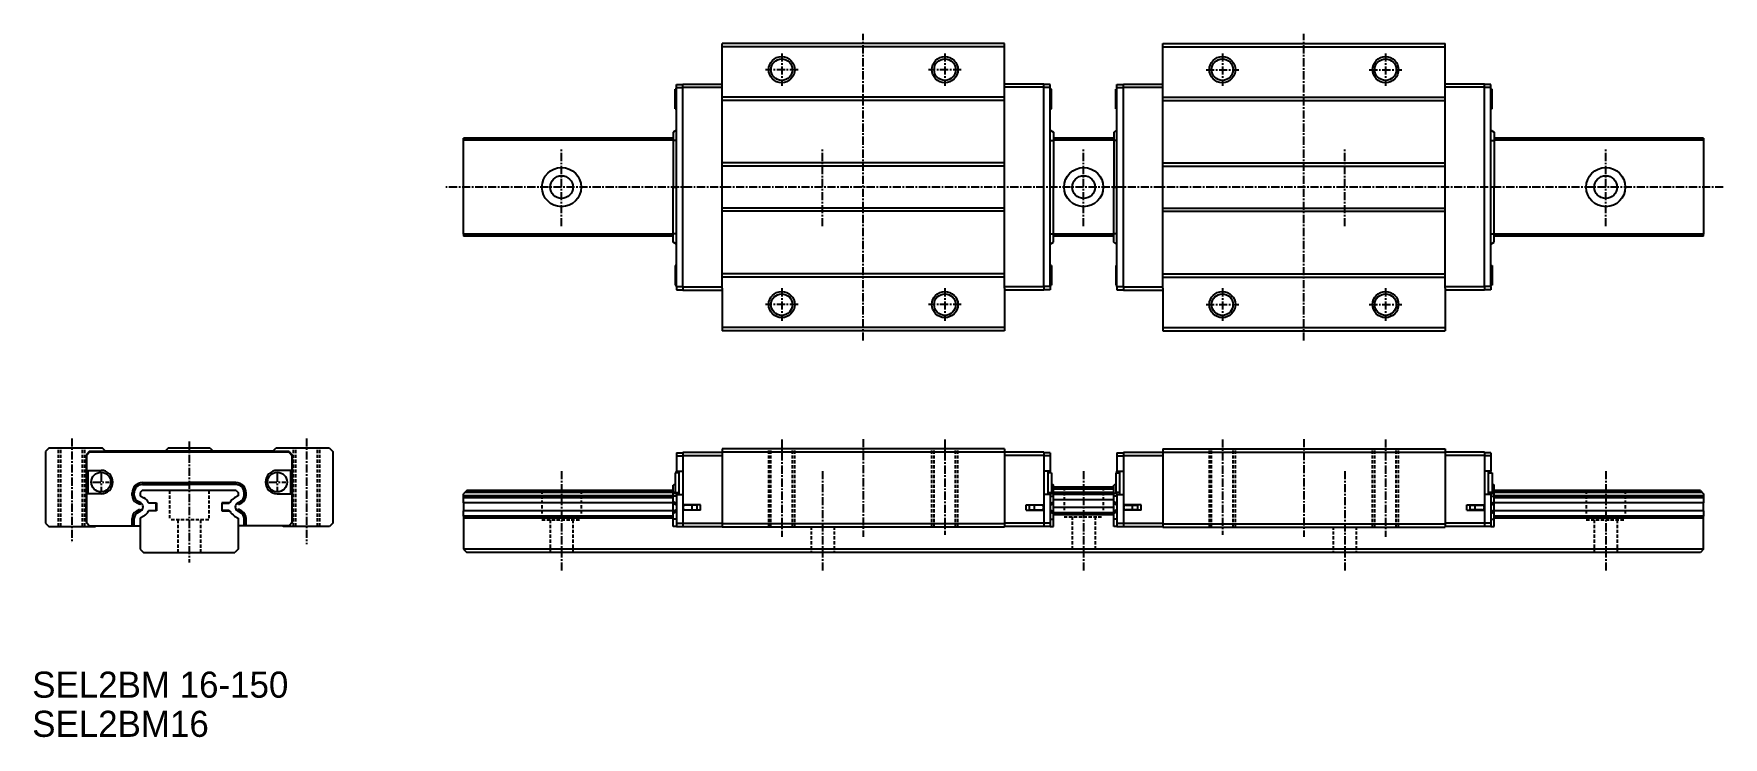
# Model space of a CAD drawing. Extents: x -14 to 245, y 1 to 109.
import ezdxf

# ---------------------------------------------------------------- set-up
doc = ezdxf.new("R2010")
doc.units = 0
doc.linetypes.add('CENTER', pattern=[2, 1.25, -0.25, 0.25, -0.25])
doc.linetypes.add('DASHED', pattern=[0.75, 0.5, -0.25])
doc.layers.get('0').update_dxf_attribs({"linetype": 'CONTINUOUS'})
doc.layers.add('CENTER', color=1, linetype='CENTER')

msp = doc.modelspace()

# ---------------------------------------------------------------- linework, layer by layer
at = {"color": 7, "linetype": 'CONTINUOUS'}
for p, q in [((91.59, 101), (91.59, 107.5)), ((134.89, 107.5), (91.59, 107.5)), ((134.89, 107), (91.59, 107)), ((134.89, 101), (134.89, 107.5)), ((159.11, 107.5), (202.41, 107.5)), ((159.11, 101), (159.11, 107.5)), ((159.11, 107), (202.41, 107)), ((202.41, 101), (202.41, 107.5)), ((84.59, 101.25), (85.59, 101.25)), ((84.59, 100.75), (84.59, 101.25)), ((85.59, 101.3), (91.59, 101.3)), ((85.59, 100.8), (85.59, 101.3)), ((91.59, 70), (91.59, 101)), ((140.89, 101.3), (134.89, 101.3)), ((134.89, 70), (134.89, 101)), ((140.89, 100.8), (140.89, 101.3)), ((141.89, 101.25), (140.89, 101.25)), ((141.89, 100.75), (141.89, 101.25)), ((152.11, 100.75), (152.11, 101.25)), ((152.11, 101.25), (153.11, 101.25)), ((153.11, 101.3), (159.11, 101.3)), ((153.11, 100.8), (153.11, 101.3)), ((159.11, 70), (159.11, 101)), ((208.41, 101.3), (202.41, 101.3)), ((202.41, 70), (202.41, 101)), ((208.41, 100.8), (208.41, 101.3)), ((209.41, 101.25), (208.41, 101.25)), ((209.41, 100.75), (209.41, 101.25)), ((84.39, 97.5), (84.39, 100.5)), ((84.59, 100.5), (84.39, 100.5)), ((84.59, 70.25), (84.59, 100.75)), ((84.59, 100.75), (85.59, 100.75)), ((85.59, 70.2), (85.59, 100.8)), ((85.59, 100.8), (91.59, 100.8)), ((134.89, 99.3), (91.59, 99.3)), ((134.89, 98.8), (91.59, 98.8)), ((140.89, 100.8), (134.89, 100.8)), ((140.89, 70.2), (140.89, 100.8)), ((141.89, 100.75), (140.89, 100.75)), ((141.89, 70.25), (141.89, 100.75)), ((142.09, 100.5), (141.89, 100.5)), ((142.09, 97.5), (142.09, 100.5)), ((151.91, 97.5), (151.91, 100.5)), ((151.91, 100.5), (152.11, 100.5)), ((152.11, 70.25), (152.11, 100.75)), ((152.11, 100.75), (153.11, 100.75)), ((153.11, 70.2), (153.11, 100.8)), ((153.11, 100.8), (159.11, 100.8)), ((159.11, 99.3), (202.41, 99.3)), ((159.11, 98.8), (202.41, 98.8)), ((208.41, 100.8), (202.41, 100.8)), ((208.41, 70.2), (208.41, 100.8)), ((209.41, 100.75), (208.41, 100.75)), ((209.41, 70.25), (209.41, 100.75)), ((209.41, 100.5), (209.61, 100.5)), ((209.61, 97.5), (209.61, 100.5)), ((84.39, 97.5), (84.59, 97.5)), ((141.89, 97.5), (142.09, 97.5)), ((152.11, 97.5), (151.91, 97.5)), ((209.61, 97.5), (209.41, 97.5)), ((84.59, 94.23), (84.09, 93.93)), ((84.09, 93.93), (84.09, 92.63)), ((141.89, 94.23), (142.39, 93.93)), ((142.39, 93.93), (142.39, 92.63)), ((152.11, 94.23), (151.61, 93.93)), ((151.61, 93.93), (151.61, 92.63)), ((209.41, 94.23), (209.91, 93.93)), ((209.91, 93.93), (209.91, 92.63)), ((52, 92.7), (52, 93)), ((84.09, 93), (52, 93)), ((52, 78.3), (52, 92.7)), ((84.09, 92.7), (52, 92.7)), ((84.09, 92.63), (84.09, 85.5)), ((84.59, 92.63), (84.09, 92.63)), ((141.89, 92.63), (142.39, 92.63)), ((151.61, 93), (142.39, 93)), ((151.61, 92.7), (142.39, 92.7)), ((142.39, 92.63), (142.39, 85.5)), ((151.61, 92.63), (151.61, 85.5)), ((152.11, 92.63), (151.61, 92.63)), ((209.41, 92.63), (209.91, 92.63)), ((242, 93), (209.91, 93)), ((242, 92.7), (209.91, 92.7)), ((209.91, 92.63), (209.91, 85.5)), ((242, 93), (242, 92.7)), ((242, 92.7), (242, 78.3)), ((134.89, 89.2), (91.59, 89.2)), ((134.89, 88.7), (91.59, 88.7)), ((159.11, 89.2), (202.41, 89.2)), ((159.11, 88.7), (202.41, 88.7)), ((84.09, 78.37), (84.09, 85.5)), ((84.09, 85.5), (84.59, 85.5)), ((142.39, 85.5), (141.89, 85.5)), ((142.39, 78.37), (142.39, 85.5)), ((151.61, 78.37), (151.61, 85.5)), ((151.61, 85.5), (152.11, 85.5)), ((209.91, 85.5), (209.41, 85.5)), ((209.91, 78.37), (209.91, 85.5)), ((134.89, 82.3), (91.59, 82.3)), ((134.89, 81.8), (91.59, 81.8)), ((159.11, 82.3), (202.41, 82.3)), ((159.11, 81.8), (202.41, 81.8)), ((52, 78.3), (52, 78)), ((84.09, 78.3), (52, 78.3)), ((84.09, 78), (52, 78)), ((84.09, 77.07), (84.09, 78.37)), ((84.59, 78.37), (84.09, 78.37)), ((141.89, 78.37), (142.39, 78.37)), ((142.39, 77.07), (142.39, 78.37)), ((151.61, 78.3), (142.39, 78.3)), ((151.61, 78), (142.39, 78)), ((151.61, 77.07), (151.61, 78.37)), ((152.11, 78.37), (151.61, 78.37)), ((209.41, 78.37), (209.91, 78.37)), ((209.91, 77.07), (209.91, 78.37)), ((242, 78.3), (209.91, 78.3)), ((242, 78), (209.91, 78)), ((242, 78), (242, 78.3)), ((84.59, 76.77), (84.09, 77.07)), ((141.89, 76.77), (142.39, 77.07)), ((152.11, 76.77), (151.61, 77.07)), ((209.41, 76.77), (209.91, 77.07)), ((84.39, 73.5), (84.39, 70.5)), ((84.59, 73.5), (84.39, 73.5)), ((142.09, 73.5), (141.89, 73.5)), ((142.09, 73.5), (142.09, 70.5)), ((151.91, 73.5), (151.91, 70.5)), ((151.91, 73.5), (152.11, 73.5)), ((209.41, 73.5), (209.61, 73.5)), ((209.61, 73.5), (209.61, 70.5)), ((84.39, 70.5), (84.59, 70.5)), ((84.59, 70.25), (84.59, 69.75)), ((84.59, 70.25), (85.59, 70.25)), ((85.59, 70.2), (85.59, 69.7)), ((85.59, 70.2), (91.59, 70.2)), ((134.89, 72.2), (91.59, 72.2)), ((134.89, 71.7), (91.59, 71.7)), ((91.59, 70), (91.59, 63.5)), ((140.89, 70.2), (134.89, 70.2)), ((134.89, 70), (134.89, 63.5)), ((141.89, 70.25), (140.89, 70.25)), ((140.89, 70.2), (140.89, 69.7)), ((141.89, 70.5), (142.09, 70.5)), ((141.89, 70.25), (141.89, 69.75)), ((152.11, 70.5), (151.91, 70.5)), ((152.11, 70.25), (152.11, 69.75)), ((152.11, 70.25), (153.11, 70.25)), ((153.11, 70.2), (159.11, 70.2)), ((153.11, 70.2), (153.11, 69.7)), ((159.11, 72.2), (202.41, 72.2)), ((159.11, 71.7), (202.41, 71.7)), ((159.11, 70), (159.11, 63.5)), ((208.41, 70.2), (202.41, 70.2)), ((202.41, 70), (202.41, 63.5)), ((209.41, 70.25), (208.41, 70.25)), ((208.41, 70.2), (208.41, 69.7)), ((209.61, 70.5), (209.41, 70.5)), ((209.41, 70.25), (209.41, 69.75)), ((84.59, 69.75), (85.59, 69.75)), ((85.59, 69.7), (91.59, 69.7)), ((140.89, 69.7), (134.89, 69.7)), ((141.89, 69.75), (140.89, 69.75)), ((152.11, 69.75), (153.11, 69.75)), ((153.11, 69.7), (159.11, 69.7)), ((208.41, 69.7), (202.41, 69.7)), ((209.41, 69.75), (208.41, 69.75)), ((134.89, 64), (91.59, 64)), ((134.89, 63.5), (91.59, 63.5)), ((159.11, 64), (202.41, 64)), ((159.11, 63.5), (202.41, 63.5)), ((-11.56, 45.5), (-12.06, 45)), ((-12.06, 45), (-12.06, 34)), ((-3.36, 45.5), (-11.56, 45.5)), ((-5.36, 45), (-5.86, 44.5)), ((-5.86, 44.5), (-5.86, 36.9)), ((-5.31, 44.9), (-5.81, 44.4)), ((-5.81, 44.4), (-5.81, 42.1)), ((25.24, 45), (-5.36, 45)), ((25.19, 44.9), (-5.31, 44.9)), ((-2.86, 45.05), (-3.36, 45.5)), ((22.74, 45.05), (-2.86, 45.05)), ((6.74, 45.5), (6.24, 45.05)), ((13.14, 45.5), (6.74, 45.5)), ((13.14, 45.5), (13.64, 45.05)), ((22.74, 45.05), (23.24, 45.5)), ((31.44, 45.5), (23.24, 45.5)), ((25.19, 44.9), (25.69, 44.4)), ((25.24, 45), (25.74, 44.5)), ((25.69, 44.4), (25.69, 42.1)), ((25.74, 44.5), (25.74, 36.9)), ((31.44, 45.5), (31.94, 45)), ((31.94, 45), (31.94, 34)), ((84.59, 44.8), (85.59, 44.8)), ((84.59, 44.8), (84.59, 44.3)), ((84.59, 44.3), (84.59, 42)), ((84.59, 44.3), (85.59, 44.3)), ((85.59, 44.9), (91.59, 44.9)), ((85.59, 44.9), (85.59, 44.4)), ((85.59, 44.4), (85.59, 36.8)), ((85.59, 44.4), (91.59, 44.4)), ((134.89, 45.4), (91.59, 45.4)), ((91.59, 45.4), (91.59, 44.9)), ((91.59, 44.9), (91.59, 33.9)), ((134.89, 44.9), (91.59, 44.9)), ((134.89, 45.4), (134.89, 44.9)), ((134.89, 44.9), (134.89, 33.9)), ((140.89, 44.9), (134.89, 44.9)), ((140.89, 44.4), (134.89, 44.4)), ((140.89, 44.9), (140.89, 44.4)), ((141.89, 44.8), (140.89, 44.8)), ((140.89, 44.4), (140.89, 36.8)), ((141.89, 44.3), (140.89, 44.3)), ((141.89, 44.8), (141.89, 44.3)), ((141.89, 44.3), (141.89, 42)), ((152.11, 44.8), (153.11, 44.8)), ((152.11, 44.8), (152.11, 44.3)), ((152.11, 44.3), (152.11, 42)), ((152.11, 44.3), (153.11, 44.3)), ((153.11, 44.9), (159.11, 44.9)), ((153.11, 44.9), (153.11, 44.4)), ((153.11, 44.4), (159.11, 44.4)), ((153.11, 44.4), (153.11, 36.8)), ((159.11, 45.4), (202.41, 45.4)), ((159.11, 45.4), (159.11, 44.9)), ((159.11, 44.9), (202.41, 44.9)), ((159.11, 44.9), (159.11, 33.9)), ((202.41, 45.4), (202.41, 44.9)), ((202.41, 44.9), (202.41, 33.9)), ((208.41, 44.9), (202.41, 44.9)), ((208.41, 44.4), (202.41, 44.4)), ((208.41, 44.9), (208.41, 44.4)), ((209.41, 44.8), (208.41, 44.8)), ((208.41, 44.4), (208.41, 36.8)), ((209.41, 44.3), (208.41, 44.3)), ((209.41, 44.8), (209.41, 44.3)), ((209.41, 44.3), (209.41, 42)), ((-5.81, 42.1), (-3.56, 42.1)), ((-5.61, 42.1), (-5.61, 38.5)), ((25.69, 42.1), (23.44, 42.1)), ((25.49, 42.1), (25.49, 38.5)), ((84.39, 41.7), (84.39, 38.7)), ((84.99, 41.7), (84.39, 41.7)), ((84.59, 42), (85.59, 42)), ((84.59, 41.7), (84.59, 42)), ((84.99, 42), (84.99, 38.4)), ((141.89, 42), (140.89, 42)), ((141.49, 42), (141.49, 38.4)), ((142.09, 41.7), (141.49, 41.7)), ((141.89, 41.7), (141.89, 42)), ((142.09, 41.7), (142.09, 38.7)), ((151.91, 41.7), (151.91, 38.7)), ((151.91, 41.7), (152.51, 41.7)), ((152.11, 42), (153.11, 42)), ((152.11, 41.7), (152.11, 42)), ((152.51, 42), (152.51, 38.4)), ((209.41, 42), (208.41, 42)), ((209.01, 42), (209.01, 38.4)), ((209.01, 41.7), (209.61, 41.7)), ((209.41, 41.7), (209.41, 42)), ((209.61, 41.7), (209.61, 38.7)), ((2.74, 39), (2.44, 38.7)), ((17.14, 39), (2.74, 39)), ((2.81, 40.23), (9.94, 40.23)), ((2.81, 40.23), (2.81, 39.93)), ((2.81, 39.93), (9.94, 39.93)), ((17.07, 40.23), (9.94, 40.23)), ((9.94, 39.93), (9.94, 40.23)), ((17.07, 39.93), (9.94, 39.93)), ((17.07, 40.23), (17.07, 39.93)), ((17.14, 39), (17.44, 38.7)), ((52.5, 39), (52, 38.5)), ((84.09, 39), (52.5, 39)), ((84.39, 40.01), (84.09, 39.83)), ((84.09, 38.53), (84.09, 39.83)), ((142.09, 40.01), (142.39, 39.83)), ((142.39, 38.53), (142.39, 39.83)), ((151.61, 39.5), (142.39, 39.5)), ((151.61, 39.2), (142.39, 39.2)), ((151.91, 40.01), (151.61, 39.83)), ((151.61, 38.53), (151.61, 39.83)), ((209.61, 40.01), (209.91, 39.83)), ((241.5, 39), (209.61, 39)), ((209.91, 38.53), (209.91, 39.83)), ((241.5, 39), (242, 38.5)), ((-5.86, 36.1), (-5.86, 36.9)), ((-5.86, 36.9), (-5.81, 36.9)), ((-5.81, 38.5), (-5.81, 34.1)), ((-3.56, 38.5), (-5.81, 38.5)), ((1.21, 38.63), (1.51, 38.63)), ((1.21, 38.26), (1.21, 38.63)), ((1.21, 38.26), (1.51, 38.26)), ((1.51, 38.26), (1.51, 38.63)), ((1.86, 37.14), (2.01, 37.4)), ((2.37, 36.85), (1.86, 37.14)), ((2.52, 37.11), (2.01, 37.4)), ((2.37, 36.85), (2.52, 37.11)), ((2.44, 38.7), (2.44, 38.22)), ((2.44, 38.22), (3, 37.9)), ((3.72, 37.1), (4.94, 37.1)), ((3.82, 37.05), (3.8, 37.1)), ((4.89, 37.05), (3.82, 37.05)), ((4.89, 35.95), (4.89, 37.05)), ((4.94, 37.1), (4.94, 35.9)), ((16.16, 37.1), (14.94, 37.1)), ((14.94, 37.1), (14.94, 35.9)), ((14.99, 35.95), (14.99, 37.05)), ((14.99, 37.05), (16.06, 37.05)), ((16.06, 37.05), (16.08, 37.1)), ((17.44, 38.22), (16.88, 37.9)), ((17.36, 37.11), (17.87, 37.4)), ((17.51, 36.85), (17.36, 37.11)), ((17.44, 38.7), (17.44, 38.22)), ((17.51, 36.85), (18.02, 37.14)), ((18.02, 37.14), (17.87, 37.4)), ((18.37, 38.26), (18.37, 38.63)), ((18.67, 38.63), (18.37, 38.63)), ((18.67, 38.26), (18.37, 38.26)), ((18.67, 38.26), (18.67, 38.63)), ((23.44, 38.5), (25.69, 38.5)), ((25.69, 38.5), (25.69, 34.1)), ((25.74, 36.9), (25.69, 36.9)), ((25.74, 36.1), (25.74, 36.9)), ((52, 37.1), (52, 38.5)), ((52, 38.22), (52, 37.9)), ((84.09, 38.22), (52, 38.22)), ((84.09, 37.9), (52, 37.9)), ((52, 37.1), (52, 35.9)), ((84.09, 37.1), (52, 37.1)), ((84.39, 38.7), (52.2, 38.7)), ((84.59, 38.53), (84.09, 38.53)), ((84.09, 38.16), (84.09, 38.53)), ((84.09, 37.3), (84.09, 38.16)), ((84.59, 38.16), (84.09, 38.16)), ((84.59, 37.04), (84.09, 37.3)), ((84.09, 37.01), (84.09, 37.3)), ((84.59, 36.75), (84.09, 37.01)), ((84.09, 35.79), (84.09, 37.01)), ((84.39, 38.7), (84.99, 38.7)), ((84.59, 38.4), (84.59, 38.7)), ((84.59, 38.4), (84.59, 34)), ((84.59, 38.4), (85.59, 38.4)), ((88.29, 36.8), (85.59, 36.8)), ((85.59, 36.8), (85.59, 36)), ((86.99, 36.75), (85.94, 36.75)), ((86.99, 36.75), (85.94, 36.75)), ((86.39, 36.75), (86.39, 36.8)), ((86.85, 36.75), (86.85, 36.8)), ((86.99, 36.4), (86.99, 36.75)), ((87.79, 36.75), (86.99, 36.75)), ((87.79, 36.75), (86.99, 36.75)), ((86.99, 36.4), (86.99, 36.75)), ((86.99, 36.05), (86.99, 36.4)), ((86.99, 36.05), (86.99, 36.4)), ((87.79, 36.4), (87.79, 36.75)), ((87.79, 36.4), (87.79, 36.75)), ((87.79, 36.05), (87.79, 36.4)), ((87.79, 36.05), (87.79, 36.4)), ((88.29, 36), (88.29, 36.8)), ((138.19, 36.8), (140.89, 36.8)), ((138.19, 36), (138.19, 36.8)), ((138.69, 36.4), (138.69, 36.75)), ((139.49, 36.75), (138.69, 36.75)), ((138.69, 36.05), (138.69, 36.4)), ((140.54, 36.75), (139.49, 36.75)), ((139.49, 36.4), (139.49, 36.75)), ((139.49, 36.05), (139.49, 36.4)), ((139.63, 36.75), (139.63, 36.8)), ((140.09, 36.75), (140.09, 36.8)), ((141.89, 38.4), (140.89, 38.4)), ((140.89, 36.8), (140.89, 36)), ((141.49, 38.7), (142.09, 38.7)), ((141.89, 38.4), (141.89, 38.7)), ((141.89, 38.53), (142.39, 38.53)), ((141.89, 38.4), (141.89, 34)), ((141.89, 38.16), (142.39, 38.16)), ((141.89, 37.04), (142.39, 37.3)), ((141.89, 36.75), (142.39, 37.01)), ((151.61, 38.72), (142.39, 38.72)), ((142.39, 38.16), (142.39, 38.53)), ((151.61, 38.4), (142.39, 38.4)), ((142.39, 37.3), (142.39, 38.16)), ((151.61, 37.6), (142.39, 37.6)), ((142.39, 37.01), (142.39, 37.3)), ((142.39, 35.79), (142.39, 37.01)), ((151.61, 36.4), (142.39, 36.4)), ((152.11, 38.53), (151.61, 38.53)), ((151.61, 38.16), (151.61, 38.53)), ((151.61, 37.3), (151.61, 38.16)), ((152.11, 38.16), (151.61, 38.16)), ((152.11, 37.04), (151.61, 37.3)), ((151.61, 37.01), (151.61, 37.3)), ((151.61, 35.79), (151.61, 37.01)), ((152.11, 36.75), (151.61, 37.01)), ((152.51, 38.7), (151.91, 38.7)), ((152.11, 38.4), (152.11, 38.7)), ((152.11, 38.4), (152.11, 34)), ((152.11, 38.4), (153.11, 38.4)), ((153.11, 36.8), (153.11, 36)), ((155.81, 36.8), (153.11, 36.8)), ((153.46, 36.75), (154.51, 36.75)), ((153.91, 36.75), (153.91, 36.8)), ((154.37, 36.75), (154.37, 36.8)), ((154.51, 36.4), (154.51, 36.75)), ((154.51, 36.75), (155.31, 36.75)), ((154.51, 36.05), (154.51, 36.4)), ((155.31, 36.4), (155.31, 36.75)), ((155.31, 36.05), (155.31, 36.4)), ((155.81, 36), (155.81, 36.8)), ((205.71, 36), (205.71, 36.8)), ((205.71, 36.8), (208.41, 36.8)), ((206.21, 36.4), (206.21, 36.75)), ((206.21, 36.4), (206.21, 36.75)), ((206.21, 36.75), (207.01, 36.75)), ((206.21, 36.75), (207.01, 36.75)), ((206.21, 36.05), (206.21, 36.4)), ((206.21, 36.05), (206.21, 36.4)), ((207.01, 36.75), (208.06, 36.75)), ((207.01, 36.75), (208.06, 36.75)), ((207.01, 36.4), (207.01, 36.75)), ((207.01, 36.4), (207.01, 36.75)), ((207.01, 36.05), (207.01, 36.4)), ((207.01, 36.05), (207.01, 36.4)), ((207.15, 36.75), (207.15, 36.8)), ((207.61, 36.75), (207.61, 36.8)), ((209.41, 38.4), (208.41, 38.4)), ((208.41, 36.8), (208.41, 36)), ((209.61, 38.7), (209.01, 38.7)), ((209.41, 38.4), (209.41, 38.7)), ((209.41, 38.53), (209.91, 38.53)), ((209.41, 38.4), (209.41, 34)), ((209.41, 38.16), (209.91, 38.16)), ((209.41, 37.04), (209.91, 37.3)), ((209.41, 36.75), (209.91, 37.01)), ((241.8, 38.7), (209.91, 38.7)), ((209.91, 38.16), (209.91, 38.53)), ((242, 38.22), (209.91, 38.22)), ((209.91, 37.3), (209.91, 38.16)), ((242, 37.9), (209.91, 37.9)), ((209.91, 37.01), (209.91, 37.3)), ((242, 37.1), (209.91, 37.1)), ((209.91, 35.79), (209.91, 37.01)), ((242, 38.5), (242, 37.1)), ((242, 37.9), (242, 38.22)), ((242, 35.9), (242, 37.1)), ((-12.06, 34), (-11.56, 33.5)), ((-5.86, 36.1), (-5.81, 36.1)), ((-5.86, 36.1), (-5.86, 34.1)), ((-5.86, 34.1), (-5.36, 33.6)), ((-5.81, 34.1), (-5.31, 33.6)), ((1.21, 33.6), (1.21, 34.74)), ((1.21, 34.74), (1.51, 34.74)), ((1.51, 33.6), (1.51, 34.74)), ((1.86, 35.86), (2.37, 36.15)), ((1.86, 35.86), (2.01, 35.6)), ((2.01, 35.6), (2.52, 35.89)), ((2.37, 36.15), (2.52, 35.89)), ((3, 35.1), (2.44, 34.78)), ((2.44, 34.78), (2.44, 30)), ((4.94, 35.9), (3.72, 35.9)), ((3.8, 35.9), (3.82, 35.95)), ((3.82, 35.95), (4.89, 35.95)), ((14.94, 35.9), (16.16, 35.9)), ((16.06, 35.95), (14.99, 35.95)), ((16.08, 35.9), (16.06, 35.95)), ((16.88, 35.1), (17.44, 34.78)), ((17.51, 36.15), (17.36, 35.89)), ((17.87, 35.6), (17.36, 35.89)), ((17.44, 34.78), (17.44, 30)), ((18.02, 35.86), (17.51, 36.15)), ((18.02, 35.86), (17.87, 35.6)), ((18.37, 33.6), (18.37, 34.74)), ((18.67, 34.74), (18.37, 34.74)), ((18.67, 33.6), (18.67, 34.74)), ((25.69, 34.1), (25.19, 33.6)), ((25.74, 34.1), (25.24, 33.6)), ((25.74, 36.1), (25.69, 36.1)), ((25.74, 36.1), (25.74, 34.1)), ((31.94, 34), (31.44, 33.5)), ((52, 35.1), (52, 35.9)), ((84.09, 35.9), (52, 35.9)), ((52, 35.1), (52, 34.78)), ((84.09, 35.1), (52, 35.1)), ((52, 34.78), (52, 30)), ((84.09, 34.78), (52, 34.78)), ((84.59, 36.05), (84.09, 35.79)), ((84.09, 35.5), (84.09, 35.79)), ((84.59, 35.76), (84.09, 35.5)), ((84.09, 34.64), (84.09, 35.5)), ((84.59, 34.64), (84.09, 34.64)), ((84.09, 33.5), (84.09, 34.64)), ((84.59, 34), (85.59, 34)), ((84.59, 34), (84.59, 33.5)), ((85.59, 36), (85.59, 34)), ((88.29, 36), (85.59, 36)), ((85.59, 34), (91.59, 34)), ((85.59, 34), (85.59, 33.5)), ((85.94, 36.05), (86.99, 36.05)), ((85.94, 36.05), (86.99, 36.05)), ((86.39, 36), (86.39, 36.05)), ((86.85, 36), (86.85, 36.05)), ((86.99, 36.05), (87.79, 36.05)), ((86.99, 36.05), (87.79, 36.05)), ((134.89, 33.9), (91.59, 33.9)), ((91.59, 33.9), (91.59, 33.4)), ((140.89, 34), (134.89, 34)), ((134.89, 33.9), (134.89, 33.4)), ((138.19, 36), (140.89, 36)), ((138.69, 36.05), (139.49, 36.05)), ((139.49, 36.05), (140.54, 36.05)), ((139.63, 36), (139.63, 36.05)), ((140.09, 36), (140.09, 36.05)), ((140.89, 36), (140.89, 34)), ((141.89, 34), (140.89, 34)), ((140.89, 34), (140.89, 33.5)), ((141.89, 36.05), (142.39, 35.79)), ((141.89, 35.76), (142.39, 35.5)), ((141.89, 34.64), (142.39, 34.64)), ((141.89, 34), (141.89, 33.5)), ((142.39, 35.5), (142.39, 35.79)), ((151.61, 35.6), (142.39, 35.6)), ((142.39, 34.64), (142.39, 35.5)), ((151.61, 35.28), (142.39, 35.28)), ((142.39, 33.5), (142.39, 34.64)), ((152.11, 36.05), (151.61, 35.79)), ((151.61, 35.5), (151.61, 35.79)), ((152.11, 35.76), (151.61, 35.5)), ((151.61, 34.64), (151.61, 35.5)), ((152.11, 34.64), (151.61, 34.64)), ((151.61, 33.5), (151.61, 34.64)), ((152.11, 34), (153.11, 34)), ((152.11, 34), (152.11, 33.5)), ((155.81, 36), (153.11, 36)), ((153.11, 36), (153.11, 34)), ((153.11, 34), (159.11, 34)), ((153.11, 34), (153.11, 33.5)), ((154.51, 36.05), (153.46, 36.05)), ((153.91, 36), (153.91, 36.05)), ((154.37, 36), (154.37, 36.05)), ((155.31, 36.05), (154.51, 36.05)), ((159.11, 33.9), (202.41, 33.9)), ((159.11, 33.9), (159.11, 33.4)), ((208.41, 34), (202.41, 34)), ((202.41, 33.9), (202.41, 33.4)), ((205.71, 36), (208.41, 36)), ((207.01, 36.05), (206.21, 36.05)), ((207.01, 36.05), (206.21, 36.05)), ((208.06, 36.05), (207.01, 36.05)), ((208.06, 36.05), (207.01, 36.05)), ((207.15, 36), (207.15, 36.05)), ((207.61, 36), (207.61, 36.05)), ((208.41, 36), (208.41, 34)), ((208.41, 34), (208.41, 33.5)), ((209.41, 34), (208.41, 34)), ((209.41, 36.05), (209.91, 35.79)), ((209.41, 35.76), (209.91, 35.5)), ((209.41, 34.64), (209.91, 34.64)), ((209.41, 34), (209.41, 33.5)), ((242, 35.9), (209.91, 35.9)), ((209.91, 35.5), (209.91, 35.79)), ((209.91, 34.64), (209.91, 35.5)), ((242, 35.1), (209.91, 35.1)), ((242, 34.78), (209.91, 34.78)), ((209.91, 33.5), (209.91, 34.64)), ((242, 35.9), (242, 35.1)), ((242, 34.78), (242, 35.1)), ((242, 30), (242, 34.78)), ((-11.56, 33.5), (-4.53, 33.5)), ((-5.36, 33.6), (-5.31, 33.6)), ((-5.31, 33.6), (1.21, 33.6)), ((-4.53, 33.5), (-4.32, 33.6)), ((1.21, 33.6), (1.51, 33.6)), ((1.51, 33.6), (2.44, 33.6)), ((18.37, 33.6), (17.44, 33.6)), ((18.67, 33.6), (18.37, 33.6)), ((25.19, 33.6), (18.67, 33.6)), ((24.41, 33.5), (24.2, 33.6)), ((31.44, 33.5), (24.41, 33.5)), ((25.24, 33.6), (25.19, 33.6)), ((84.59, 33.5), (84.09, 33.5)), ((84.59, 33.5), (85.59, 33.5)), ((85.59, 33.5), (91.59, 33.5)), ((134.89, 33.4), (91.59, 33.4)), ((140.89, 33.5), (134.89, 33.5)), ((141.89, 33.5), (140.89, 33.5)), ((141.89, 33.5), (142.39, 33.5)), ((152.11, 33.5), (151.61, 33.5)), ((152.11, 33.5), (153.11, 33.5)), ((153.11, 33.5), (159.11, 33.5)), ((159.11, 33.4), (202.41, 33.4)), ((208.41, 33.5), (202.41, 33.5)), ((209.41, 33.5), (208.41, 33.5)), ((209.41, 33.5), (209.91, 33.5)), ((2.44, 30), (2.94, 29.5)), ((2.94, 29.5), (16.94, 29.5)), ((17.44, 30), (16.94, 29.5)), ((242, 30), (52, 30)), ((52, 30), (52.5, 29.5)), ((241.5, 29.5), (52.5, 29.5)), ((242, 30), (241.5, 29.5))]:
    msp.add_line(p, q, dxfattribs=at)
at = {"color": 3, "linetype": 'DASHED'}
for p, q in [((-10.06, 33.5), (-10.06, 45.5)), ((-9.71, 33.5), (-9.71, 45.5)), ((-6.41, 33.5), (-6.41, 45.5)), ((-6.06, 33.5), (-6.06, 45.5)), ((25.94, 33.5), (25.94, 45.5)), ((26.29, 33.5), (26.29, 45.5)), ((29.59, 33.5), (29.59, 45.5)), ((29.94, 33.5), (29.94, 45.5)), ((98.74, 33.4), (98.74, 45.4)), ((99.09, 33.4), (99.09, 45.4)), ((102.39, 33.4), (102.39, 45.4)), ((102.74, 33.4), (102.74, 45.4)), ((123.74, 33.4), (123.74, 45.4)), ((124.09, 33.4), (124.09, 45.4)), ((127.39, 33.4), (127.39, 45.4)), ((127.74, 33.4), (127.74, 45.4)), ((166.26, 33.4), (166.26, 45.4)), ((166.61, 33.4), (166.61, 45.4)), ((169.91, 33.4), (169.91, 45.4)), ((170.26, 33.4), (170.26, 45.4)), ((191.26, 33.4), (191.26, 45.4)), ((191.61, 33.4), (191.61, 45.4)), ((194.91, 33.4), (194.91, 45.4)), ((195.26, 33.4), (195.26, 45.4)), ((6.94, 39), (6.94, 34.5)), ((12.94, 39), (12.94, 34.5)), ((64, 39), (64, 34.5)), ((70, 39), (70, 34.5)), ((144, 39.5), (144, 35)), ((150, 39.5), (150, 35)), ((224, 39), (224, 34.5)), ((230, 39), (230, 34.5)), ((12.94, 34.5), (6.94, 34.5)), ((8.19, 34.5), (8.19, 29.5)), ((11.69, 34.5), (11.69, 29.5)), ((64, 34.5), (70, 34.5)), ((65.25, 34.5), (65.25, 29.5)), ((68.75, 34.5), (68.75, 29.5)), ((144, 35), (150, 35)), ((145.25, 35), (145.25, 30)), ((148.75, 35), (148.75, 30)), ((224, 34.5), (230, 34.5)), ((225.25, 34.5), (225.25, 29.5)), ((228.75, 34.5), (228.75, 29.5)), ((105.25, 33.5), (105.25, 29.5)), ((108.75, 33.5), (108.75, 29.5)), ((185.25, 33.5), (185.25, 29.5)), ((188.75, 33.5), (188.75, 29.5))]:
    msp.add_line(p, q, dxfattribs=at)
at = {"color": 3, "linetype": 'CONTINUOUS'}
for centre in [(100.74, 103.5), (125.74, 103.5), (168.26, 103.5), (193.26, 103.5), (100.74, 67.5), (125.74, 67.5), (168.26, 67.5), (193.26, 67.5)]:
    msp.add_circle(centre, 2, dxfattribs=at)
at = {"color": 7, "linetype": 'CONTINUOUS'}
for centre, radius in [((100.74, 103.5), 1.65), ((125.74, 103.5), 1.65), ((168.26, 103.5), 1.65), ((193.26, 103.5), 1.65), ((67, 85.5), 3), ((147, 85.5), 3), ((227, 85.5), 3), ((67, 85.5), 1.75), ((147, 85.5), 1.75), ((227, 85.5), 1.75), ((100.74, 67.5), 1.65), ((125.74, 67.5), 1.65), ((168.26, 67.5), 1.65), ((193.26, 67.5), 1.65), ((-3.56, 40.3), 1.5), ((23.44, 40.3), 1.5)]:
    msp.add_circle(centre, radius, dxfattribs=at)
for centre, radius, start, end in [((-3.56, 40.3), 1.8, 270, 90), ((23.44, 40.3), 1.8, 90, 270), ((2.81, 38.63), 1.6, 90.0008, 179.9992), ((2.81, 38.63), 1.3, 90, 180), ((17.07, 38.63), 1.6, 0.0008, 89.9992), ((17.07, 38.63), 1.3, 0, 90), ((2.51, 38.26), 1.3, 180, 240), ((2.51, 38.26), 1, 180, 240), ((2.17, 36.5), 0.7, 300, 60), ((2.13, 36.39), 1.75, 24.1151, 60), ((17.76, 36.39), 1.75, 120, 155.8849), ((17.71, 36.5), 0.7, 120, 240), ((17.37, 38.26), 1, 300, 0), ((17.37, 38.26), 1.3, 300, 0), ((85.94, 36.4), 0.35, 90, 180), ((85.94, 36.4), 0.35, 90, 180), ((85.94, 36.4), 0.35, 180, 270), ((85.94, 36.4), 0.35, 180, 270), ((140.54, 36.4), 0.35, 0, 90), ((140.54, 36.4), 0.35, 270, 0), ((153.46, 36.4), 0.35, 90, 180), ((153.46, 36.4), 0.35, 180, 270), ((208.06, 36.4), 0.35, 0, 90), ((208.06, 36.4), 0.35, 0, 90), ((208.06, 36.4), 0.35, 270, 0), ((208.06, 36.4), 0.35, 270, 0), ((2.51, 34.74), 1.3, 120, 180), ((2.51, 34.74), 1, 120, 180), ((2.13, 36.62), 1.75, 300, 335.8849), ((17.76, 36.62), 1.75, 204.1151, 240), ((17.37, 34.74), 1, 0, 60), ((17.37, 34.74), 1.3, 0, 60)]:
    msp.add_arc(centre, radius, start, end, dxfattribs=at)
at = {"layer": 'CENTER', "color": 1, "linetype": 'CENTER'}
for p, q in [((113.24, 62), (113.24, 109)), ((180.76, 62), (180.76, 109)), ((100.74, 106), (100.74, 101)), ((125.74, 106), (125.74, 101)), ((168.26, 106), (168.26, 101)), ((193.26, 106), (193.26, 101)), ((103.24, 103.5), (98.24, 103.5)), ((128.24, 103.5), (123.24, 103.5)), ((165.76, 103.5), (170.76, 103.5)), ((190.76, 103.5), (195.76, 103.5)), ((67, 79.5), (67, 91.5)), ((107, 79.5), (107, 91.5)), ((147, 79.5), (147, 91.5)), ((187, 79.5), (187, 91.5)), ((227, 79.5), (227, 91.5)), ((245, 85.5), (49, 85.5)), ((100.74, 70), (100.74, 65)), ((125.74, 70), (125.74, 65)), ((168.26, 70), (168.26, 65)), ((193.26, 70), (193.26, 65)), ((103.24, 67.5), (98.24, 67.5)), ((128.24, 67.5), (123.24, 67.5)), ((165.76, 67.5), (170.76, 67.5)), ((190.76, 67.5), (195.76, 67.5)), ((-8.06, 47), (-8.06, 30.97)), ((27.94, 47), (27.94, 30.8)), ((100.74, 46.84), (100.74, 31.89)), ((113.24, 46.9), (113.24, 31.9)), ((125.74, 46.84), (125.74, 32.22)), ((168.26, 46.84), (168.26, 32.22)), ((180.76, 46.9), (180.76, 31.9)), ((193.26, 46.84), (193.26, 31.89)), ((9.94, 46.5), (9.94, 28)), ((-3.56, 41.6), (-3.56, 39)), ((23.44, 41.6), (23.44, 39)), ((67, 42), (67, 26.5)), ((107, 42), (107, 26.5)), ((147, 42), (147, 26.5)), ((187, 42), (187, 26.5)), ((227, 42), (227, 26.5)), ((-4.86, 40.3), (-2.26, 40.3)), ((22.14, 40.3), (24.74, 40.3))]:
    msp.add_line(p, q, dxfattribs=at)

# ---------------------------------------------------------------- texts
at = {"color": 7, "linetype": 'CONTINUOUS'}
for s, p in [('SEL2BM 16-150', (-14.11, 7.26)), ('SEL2BM16', (-14.11, 1.26))]:
    msp.add_text(s, height=4, dxfattribs=at).set_placement(p)

doc.saveas('drawing.dxf')
